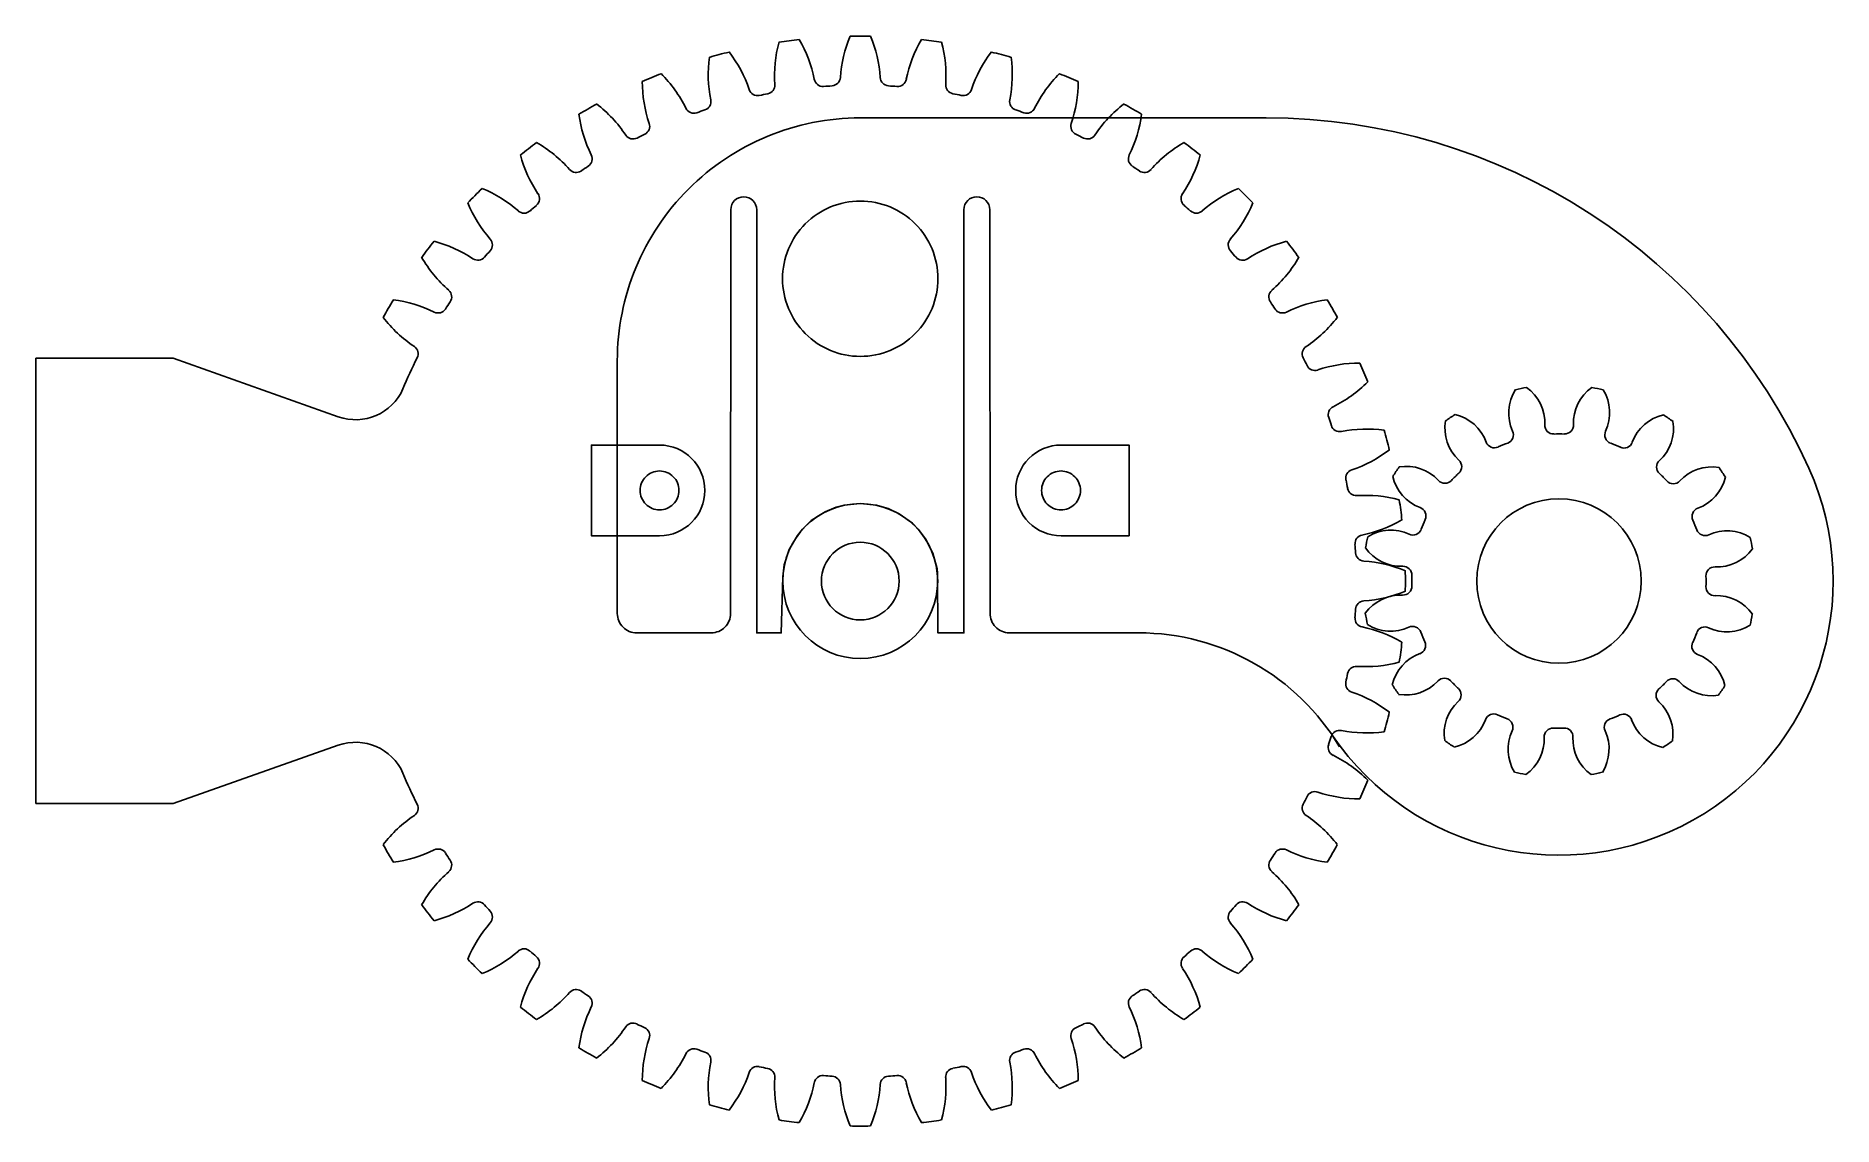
# Model space of a CAD drawing. Header units: millimetres. Extents: x 2573 to 2711, y 1528 to 1612.
import ezdxf

# ---------------------------------------------------------------- set-up
doc = ezdxf.new("R2010")
doc.units = ezdxf.units.MM
for name, color, linetype in [('HOL2', 5, 'Continuous'), ('INT3', 96, 'Continuous'), ('OTHER', 1, 'Continuous')]:
    doc.layers.add(name, color=color, linetype=linetype)

# ---------------------------------------------------------------- blocks, each defined once
blk = doc.blocks.new('*U7')
for centre, radius, start, end in [((2.16, -0.47), 3.37, 131.0715, 187.9131), ((-1.1, -13.05), 15.15, 82.6773, 86.0332), ((-1.84, -0.08), 3.37, 340.7973, 37.639), ((-1.85, -1.03), 0.68, 273.5612, 7.9131), ((1.98, -1.41), 0.68, 160.7973, 255.1492)]:
    blk.add_arc(centre, radius, start, end)
blk = doc.blocks.new('*U8')
at = {"color": 0, "linetype": 'ByBlock', "lineweight": -2, "transparency": 16777216}
for p, rotation in [((2546.19, 1569.83), 22.49999999999999), ((2556.17, 1568.99), 337.5000000000001), ((2541.71, 1567.36), 45), ((2560.17, 1565.8), 315), ((2538.53, 1563.36), 67.50000000000001), ((2562.64, 1561.33), 292.5000000000001), ((2537.11, 1558.45), 90), ((2563.21, 1556.25), 270), ((2537.68, 1553.38), 112.5), ((2561.8, 1551.34), 247.5), ((2540.15, 1548.9), 135), ((2558.61, 1547.34), 225.0000000000001), ((2544.15, 1545.71), 157.5), ((2554.14, 1544.87), 202.5000000000001), ((2549.06, 1544.3), 180)]:
    blk.add_blockref('*U7', p, dxfattribs=dict(at, rotation=rotation))
blk.add_blockref('*U7', (2551.26, 1570.4), dxfattribs=at)

msp = doc.modelspace()

# ---------------------------------------------------------------- linework, layer by layer
at = {"color": 41, "true_color": 0xf4ee51}
for p, q in [((2572.6, 1586.88), (2572.6, 1552.48)), ((2583.2, 1586.88), (2572.6, 1586.88)), ((2595.94, 1582.36), (2583.2, 1586.88)), ((2595.94, 1556.99), (2583.2, 1552.48)), ((2572.6, 1552.48), (2583.2, 1552.48))]:
    msp.add_line(p, q, dxfattribs=at)
for centre, radius in [((2636.25, 1569.67), 5.98), ((2690.2, 1569.67), 6.35)]:
    msp.add_circle(centre, radius)
msp.add_circle((2636.25, 1569.67), 3, dxfattribs=at)
for centre, radius, start, end in [((2639.73, 1608.68), 10.1, 164.9625, 183.7413), ((2636.25, 1569.67), 42.09, 96.4303, 98.5679), ((2622.79, 1606.45), 10.1, 11.257, 30.0358), ((2644.79, 1607.89), 10.1, 157.4625, 176.2413), ((2636.25, 1569.67), 42.09, 88.9303, 91.0679), ((2627.71, 1607.89), 10.1, 3.757, 22.5358), ((2649.71, 1606.45), 10.1, 149.9625, 168.7413), ((2636.25, 1569.67), 42.09, 81.4303, 83.5679), ((2632.77, 1608.68), 10.1, 356.257, 15.0358), ((2634.61, 1608.8), 10.1, 172.4625, 191.2413), ((2636.25, 1569.67), 42.09, 103.9303, 106.0679), ((2618.11, 1604.38), 10.1, 18.757, 37.5358), ((2654.39, 1604.38), 10.1, 142.4625, 161.2413), ((2636.25, 1569.67), 42.09, 73.9303, 76.0679), ((2637.89, 1608.8), 10.1, 348.757, 7.5358), ((2636.25, 1569.67), 42.09, 111.4303, 113.5679), ((2613.73, 1601.71), 10.1, 26.257, 45.0358), ((2633.36, 1608.55), 0.68, 191.257, 274.2445), ((2634.04, 1608.6), 0.68, 273.2538, 356.2413), ((2638.46, 1608.6), 0.68, 183.757, 266.7445), ((2639.14, 1608.55), 0.68, 265.7538, 348.7413), ((2658.77, 1601.71), 10.1, 134.9625, 153.7413), ((2636.25, 1569.67), 42.09, 66.4303, 68.5679), ((2629.52, 1608.25), 10.1, 179.9625, 198.7413), ((2628.31, 1607.84), 0.68, 198.757, 281.7445), ((2636.25, 1569.67), 38.3, 100.7538, 101.7445), ((2628.98, 1607.97), 0.68, 280.7538, 3.7413), ((2636.25, 1569.67), 38.3, 93.2538, 94.2445), ((2636.25, 1569.67), 38.3, 85.7538, 86.7445), ((2643.53, 1607.97), 0.68, 176.257, 259.2445), ((2636.25, 1569.67), 38.31, 78.2538, 79.2445), ((2644.19, 1607.84), 0.68, 258.2538, 341.2413), ((2642.98, 1608.25), 10.1, 341.257, 0.0358), ((2636.25, 1569.67), 42.09, 118.9303, 121.0679), ((2624.54, 1607.04), 10.1, 187.4625, 206.2413), ((2609.74, 1598.5), 10.1, 33.757, 52.5358), ((2623.4, 1606.48), 0.68, 206.257, 289.2445), ((2636.25, 1569.67), 38.31, 108.2538, 109.2445), ((2624.04, 1606.7), 0.68, 288.2538, 11.2413), ((2648.46, 1606.7), 0.68, 168.757, 251.7445), ((2636.25, 1569.67), 38.31, 70.7538, 71.7445), ((2649.1, 1606.48), 0.68, 250.7538, 333.7413), ((2662.76, 1598.5), 10.1, 127.4625, 146.2413), ((2636.25, 1569.67), 42.09, 58.9303, 61.0679), ((2647.96, 1607.04), 10.1, 333.757, 352.5358), ((2636.25, 1569.67), 38.31, 115.7538, 116.7445), ((2619.31, 1604.79), 0.68, 295.7538, 18.7413), ((2653.19, 1604.79), 0.68, 161.257, 244.2445), ((2636.25, 1569.67), 38.31, 63.2538, 64.2445), ((2636.25, 1569.67), 42.09, 126.4303, 128.5679), ((2606.21, 1594.79), 10.1, 41.257, 60.0358), ((2618.71, 1604.49), 0.68, 213.757, 296.7445), ((2653.8, 1604.49), 0.68, 243.2538, 326.2413), ((2666.29, 1594.79), 10.1, 119.9625, 138.7413), ((2636.25, 1569.67), 42.09, 51.4303, 53.5679), ((2619.76, 1605.19), 10.1, 194.9625, 213.7413), ((2614.31, 1601.9), 0.68, 221.257, 304.2445), ((2636.25, 1569.67), 38.31, 123.2538, 124.2445), ((2614.87, 1602.28), 0.68, 303.2538, 26.2413), ((2657.63, 1602.28), 0.68, 153.757, 236.7445), ((2636.25, 1569.67), 38.31, 55.7538, 56.7445), ((2658.19, 1601.9), 0.68, 235.7538, 318.7413), ((2652.74, 1605.19), 10.1, 326.257, 345.0358), ((2636.25, 1569.67), 42.09, 133.9303, 136.0679), ((2603.19, 1590.66), 10.1, 48.757, 67.5358), ((2669.31, 1590.66), 10.1, 112.4625, 131.2413), ((2636.25, 1569.67), 42.09, 43.9303, 46.0679), ((2615.27, 1602.74), 10.1, 202.4625, 221.2413), ((2636.25, 1569.67), 38.3, 130.7538, 131.7445), ((2610.8, 1599.21), 0.68, 310.7538, 33.7413), ((2661.7, 1599.21), 0.68, 146.257, 229.2445), ((2636.25, 1569.67), 38.3, 48.2538, 49.2445), ((2657.23, 1602.74), 10.1, 318.757, 337.5358), ((2610.29, 1598.76), 0.68, 228.757, 311.7445), ((2662.21, 1598.76), 0.68, 228.2538, 311.2413), ((2636.25, 1569.67), 42.09, 141.4303, 143.5679), ((2600.73, 1586.16), 10.1, 56.257, 75.0358), ((2607.16, 1595.63), 0.68, 318.2538, 41.2413), ((2665.34, 1595.63), 0.68, 138.757, 221.7445), ((2671.77, 1586.16), 10.1, 104.9625, 123.7413), ((2636.25, 1569.67), 42.09, 36.4303, 38.5679), ((2611.13, 1599.72), 10.1, 209.9625, 228.7413), ((2606.72, 1595.13), 0.68, 236.257, 319.2445), ((2636.25, 1569.67), 38.3, 40.7538, 41.7445), ((2665.78, 1595.12), 0.68, 220.7538, 303.7413), ((2661.37, 1599.72), 10.1, 311.257, 330.0358), ((2604.02, 1591.61), 0.68, 325.7538, 48.7413), ((2668.48, 1591.61), 0.68, 131.257, 214.2445), ((2636.25, 1569.67), 42.09, 148.9303, 151.0679), ((2598.88, 1581.38), 10.1, 63.757, 82.5358), ((2603.65, 1591.05), 0.68, 243.757, 326.7445), ((2636.25, 1569.67), 38.31, 145.7538, 146.7445), ((2636.25, 1569.67), 38.31, 33.2538, 34.2445), ((2668.85, 1591.05), 0.68, 213.2538, 296.2413), ((2673.62, 1581.38), 10.1, 97.4625, 116.2413), ((2636.25, 1569.67), 42.09, 28.9303, 31.0679), ((2607.43, 1596.18), 10.1, 217.4625, 236.2413), ((2665.07, 1596.18), 10.1, 303.757, 322.5358), ((2601.44, 1587.22), 0.68, 333.2538, 56.2413), ((2671.06, 1587.22), 0.68, 123.757, 206.7445), ((2636.25, 1569.67), 38.31, 153.2538, 157.2103), ((2636.25, 1569.67), 38.3, 25.7538, 26.7445), ((2671.36, 1586.61), 0.68, 205.7538, 288.7413), ((2674.83, 1576.41), 10.1, 89.9625, 108.7413), ((2636.25, 1569.67), 42.09, 21.4303, 23.5679), ((2668.29, 1592.19), 10.1, 296.257, 315.0358), ((2597.28, 1586.13), 4, 250.5033, 336.1154), ((2596.73, 1587.38), 5, 250.4854, 250.4876), ((2596.73, 1587.38), 5, 250.4854, 250.4876), ((2673.06, 1582.52), 0.68, 116.257, 199.2445), ((2636.25, 1569.67), 38.31, 18.2538, 19.2445), ((2673.27, 1581.89), 0.68, 198.2538, 281.2413), ((2675.37, 1571.31), 10.1, 82.4625, 101.2413), ((2636.25, 1569.67), 42.09, 13.9303, 16.0679), ((2690.2, 1569.67), 11.36, 87.8288, 91.9169), ((2670.95, 1587.82), 10.1, 288.757, 307.5358), ((2690.2, 1569.67), 11.37, 110.3288, 114.4169), ((2690.2, 1569.67), 11.37, 65.3288, 69.4169), ((2674.42, 1577.61), 0.68, 108.757, 191.7445), ((2690.2, 1569.67), 11.37, 132.8288, 136.9169), ((2690.2, 1569.67), 11.37, 42.8288, 46.9169), ((2636.25, 1569.67), 38.31, 10.7538, 11.7445), ((2674.55, 1576.95), 0.68, 190.7538, 273.7413), ((2675.25, 1566.19), 10.1, 74.9625, 93.7413), ((2636.25, 1569.67), 42.09, 6.4303, 8.5679), ((2673.02, 1583.13), 10.1, 281.257, 300.0358), ((2690.2, 1569.67), 11.37, 155.3288, 159.4169), ((2690.2, 1569.67), 11.36, 20.3288, 24.4169), ((2675.13, 1572.56), 0.68, 101.257, 184.2445), ((2636.25, 1569.67), 38.3, 3.2538, 4.2445), ((2675.17, 1571.89), 0.68, 183.2538, 266.2413), ((2674.47, 1561.13), 10.1, 67.4625, 86.2413), ((2636.25, 1569.67), 42.09, 358.9303, 1.0679), ((2690.2, 1569.67), 11.36, 177.8288, 181.9169), ((2690.2, 1569.67), 11.36, 357.8288, 1.9169), ((2675.17, 1567.46), 0.68, 93.757, 176.7445), ((2674.47, 1578.22), 10.1, 273.757, 292.5358), ((2636.25, 1569.67), 38.3, 355.7538, 356.7445), ((2675.13, 1566.79), 0.68, 175.7538, 258.7413), ((2673.02, 1556.22), 10.1, 59.9625, 78.7413), ((2690.2, 1569.67), 11.37, 200.3288, 204.4169), ((2690.2, 1569.67), 11.37, 335.3288, 339.4169), ((2636.25, 1569.67), 42.09, 351.4303, 353.5679), ((2636.25, 1569.67), 38.3, 348.2538, 349.2445), ((2674.55, 1562.4), 0.68, 86.257, 169.2445), ((2675.25, 1573.16), 10.1, 266.257, 285.0358), ((2674.42, 1561.74), 0.68, 168.2538, 251.2413), ((2690.2, 1569.67), 11.37, 222.8288, 226.9169), ((2690.2, 1569.67), 11.36, 312.8288, 316.9169), ((2670.95, 1551.53), 10.1, 52.4625, 71.2413), ((2636.25, 1569.67), 42.09, 343.9303, 346.0679), ((2690.2, 1569.67), 11.37, 245.3288, 249.4169), ((2690.2, 1569.67), 11.36, 290.3288, 294.4169), ((2597.28, 1553.22), 4, 23.8729, 109.5015), ((2673.06, 1556.82), 0.68, 160.7538, 243.7413), ((2636.25, 1569.67), 38.3, 340.7538, 341.7445), ((2673.27, 1557.46), 0.68, 78.757, 161.7445), ((2675.37, 1568.04), 10.1, 258.757, 277.5358), ((2690.2, 1569.67), 11.36, 267.8288, 271.9169), ((2668.29, 1547.16), 10.1, 44.9625, 63.7413), ((2636.25, 1569.67), 38.31, 202.7881, 206.7445), ((2636.25, 1569.67), 42.09, 336.4303, 338.5679), ((2636.25, 1569.67), 38.3, 333.2538, 334.2445), ((2671.36, 1552.73), 0.68, 71.257, 154.2445), ((2674.83, 1562.94), 10.1, 251.257, 270.0358), ((2607.43, 1543.17), 10.1, 123.757, 142.5358), ((2601.44, 1552.13), 0.68, 303.757, 26.7445), ((2671.06, 1552.13), 0.68, 153.2538, 236.2413), ((2665.07, 1543.17), 10.1, 37.4625, 56.2413), ((2636.25, 1569.67), 42.09, 208.9303, 211.0679), ((2598.88, 1557.97), 10.1, 277.4625, 296.2413), ((2603.65, 1548.3), 0.68, 33.2538, 116.2413), ((2636.25, 1569.67), 38.31, 213.2538, 214.2445), ((2636.25, 1569.67), 38.31, 325.7538, 326.7445), ((2668.85, 1548.3), 0.68, 63.757, 146.7445), ((2673.62, 1557.97), 10.1, 243.757, 262.5358), ((2636.25, 1569.67), 42.09, 328.9303, 331.0679), ((2604.02, 1547.74), 0.68, 311.257, 34.2445), ((2668.48, 1547.74), 0.68, 145.7538, 228.7413), ((2611.13, 1539.63), 10.1, 131.257, 150.0358), ((2661.37, 1539.63), 10.1, 29.9625, 48.7413), ((2636.25, 1569.67), 42.09, 216.4303, 218.5679), ((2600.73, 1553.19), 10.1, 284.9625, 303.7413), ((2606.72, 1544.22), 0.68, 40.7538, 123.7413), ((2636.25, 1569.67), 38.3, 220.7538, 221.7445), ((2636.25, 1569.67), 38.31, 318.2538, 319.2445), ((2665.78, 1544.22), 0.68, 56.257, 139.2445), ((2671.77, 1553.19), 10.1, 236.257, 255.0358), ((2636.25, 1569.67), 42.09, 321.4303, 323.5679), ((2615.27, 1536.61), 10.1, 138.757, 157.5358), ((2607.16, 1543.72), 0.68, 318.757, 41.7445), ((2665.34, 1543.72), 0.68, 138.2538, 221.2413), ((2657.23, 1536.61), 10.1, 22.4625, 41.2413), ((2636.25, 1569.67), 42.09, 223.9303, 226.0679), ((2603.19, 1548.69), 10.1, 292.4625, 311.2413), ((2610.29, 1540.59), 0.68, 48.2538, 131.2413), ((2636.25, 1569.67), 38.3, 228.2538, 229.2445), ((2610.8, 1540.14), 0.68, 326.257, 49.2445), ((2661.7, 1540.14), 0.68, 130.7538, 213.7413), ((2636.25, 1569.67), 38.3, 310.7538, 311.7445), ((2662.21, 1540.59), 0.68, 48.757, 131.7445), ((2669.31, 1548.69), 10.1, 228.757, 247.5358), ((2636.25, 1569.67), 42.09, 313.9303, 316.0679), ((2619.76, 1534.16), 10.1, 146.257, 165.0358), ((2652.74, 1534.15), 10.1, 14.9625, 33.7413), ((2606.21, 1544.56), 10.1, 299.9625, 318.7413), ((2614.31, 1537.45), 0.68, 55.7538, 138.7413), ((2636.25, 1569.67), 38.31, 235.7538, 236.7445), ((2614.87, 1537.07), 0.68, 333.757, 56.7445), ((2657.63, 1537.07), 0.68, 123.2538, 206.2413), ((2636.25, 1569.67), 38.31, 303.2538, 304.2445), ((2658.19, 1537.45), 0.68, 41.257, 124.2445), ((2666.29, 1544.56), 10.1, 221.257, 240.0358), ((2636.25, 1569.67), 42.09, 231.4303, 233.5679), ((2624.54, 1532.31), 10.1, 153.757, 172.5358), ((2647.96, 1532.31), 10.1, 7.4625, 26.2413), ((2636.25, 1569.67), 42.09, 306.4303, 308.5679), ((2609.74, 1540.85), 10.1, 307.4625, 326.2413), ((2618.71, 1534.86), 0.68, 63.2538, 146.2413), ((2636.25, 1569.67), 38.31, 243.2538, 244.2445), ((2619.31, 1534.56), 0.68, 341.257, 64.2445), ((2653.19, 1534.56), 0.68, 115.7538, 198.7413), ((2636.25, 1569.67), 38.31, 295.7538, 296.7445), ((2653.79, 1534.86), 0.68, 33.757, 116.7445), ((2662.76, 1540.85), 10.1, 213.757, 232.5358), ((2636.25, 1569.67), 42.09, 238.9303, 241.0679), ((2629.52, 1531.1), 10.1, 161.257, 180.0358), ((2623.4, 1532.87), 0.68, 70.7538, 153.7413), ((2636.25, 1569.67), 38.3, 250.7538, 251.7445), ((2636.25, 1569.67), 38.3, 288.2538, 289.2445), ((2649.1, 1532.87), 0.68, 26.257, 109.2445), ((2642.98, 1531.1), 10.1, 359.9625, 18.7413), ((2636.25, 1569.67), 42.09, 298.9303, 301.0679), ((2613.73, 1537.64), 10.1, 314.9625, 333.7413), ((2624.04, 1532.65), 0.68, 348.757, 71.7445), ((2634.61, 1530.55), 10.1, 168.757, 187.5358), ((2628.31, 1531.51), 0.68, 78.2538, 161.2413), ((2636.25, 1569.67), 38.31, 258.2538, 259.2445), ((2628.97, 1531.37), 0.68, 356.257, 79.2445), ((2643.52, 1531.37), 0.68, 100.7538, 183.7413), ((2636.25, 1569.67), 38.3, 280.7538, 281.7445), ((2644.19, 1531.51), 0.68, 18.757, 101.7445), ((2648.46, 1532.65), 0.68, 108.2538, 191.2413), ((2637.89, 1530.55), 10.1, 352.4625, 11.2413), ((2658.77, 1537.64), 10.1, 206.257, 225.0358), ((2636.25, 1569.67), 42.09, 246.4303, 248.5679), ((2618.11, 1534.97), 10.1, 322.4625, 341.2413), ((2639.73, 1530.67), 10.1, 176.257, 195.0358), ((2622.79, 1532.9), 10.1, 329.9625, 348.7413), ((2633.36, 1530.8), 0.68, 85.7538, 168.7413), ((2636.25, 1569.67), 38.3, 265.7538, 266.7445), ((2634.04, 1530.75), 0.68, 3.757, 86.7445), ((2644.79, 1531.46), 10.1, 183.757, 202.5358), ((2627.71, 1531.46), 10.1, 337.4625, 356.2413), ((2638.46, 1530.75), 0.68, 93.2538, 176.2413), ((2636.25, 1569.67), 38.3, 273.2538, 274.2445), ((2639.14, 1530.8), 0.68, 11.257, 94.2445), ((2649.71, 1532.9), 10.1, 191.257, 210.0358), ((2632.77, 1530.67), 10.1, 344.9625, 3.7413), ((2654.39, 1534.97), 10.1, 198.757, 217.5358), ((2636.25, 1569.67), 42.09, 291.4303, 293.5679), ((2636.25, 1569.67), 42.09, 253.9303, 256.0679), ((2636.25, 1569.67), 42.09, 283.9303, 286.0679), ((2636.25, 1569.67), 42.09, 261.4303, 263.5679), ((2636.25, 1569.67), 42.09, 276.4303, 278.5679), ((2636.25, 1569.67), 42.09, 268.9303, 271.0679)]:
    msp.add_arc(centre, radius, start, end)
at = {"color": 4}
msp.add_arc((2636.25, 1569.67), 38.31, 138.2538, 139.2445, dxfattribs=at)
at = {"layer": 'HOL2'}
for points in [[(2620.75, 1578.17, 0.414214), (2619.25, 1576.67, 0.414214), (2620.75, 1575.17, 0.414214), (2622.25, 1576.67, 0.414214)], [(2651.75, 1578.17, 0.414214), (2650.25, 1576.67, 0.414214), (2651.75, 1575.17, 0.414214), (2653.25, 1576.67, 0.414214)]]:
    msp.add_lwpolyline(points, format="xyb", close=True, dxfattribs=at)
at = {"layer": 'INT3'}
msp.add_lwpolyline([(2636.25, 1599.02, 0.414214), (2630.25, 1593.02, 0.414214), (2636.25, 1587.02, 0.414214), (2642.25, 1593.02, 0.414214)], format="xyb", close=True, dxfattribs=at)
at = {"layer": 'OTHER'}
for p, q in [((2636.25, 1605.44), (2667.6, 1605.44)), ((2653.51, 1565.67), (2657.74, 1565.67))]:
    msp.add_line(p, q, dxfattribs=at)
msp.add_lwpolyline([(2636.25, 1605.44, 0.414214), (2617.49, 1586.67), (2617.49, 1580.17), (2617.49, 1573.17), (2617.49, 1567.17, 0.414214), (2618.99, 1565.67), (2624.75, 1565.67, 0.414214), (2626.23, 1567.17), (2626.25, 1598.35, -1), (2628.25, 1598.35), (2628.25, 1565.67), (2630.15, 1565.67), (2630.26, 1569.99), (2630.38, 1570.92), (2630.77, 1572.11), (2631.4, 1573.2), (2631.79, 1573.69), (2632.47, 1574.34), (2633.53, 1575.02), (2634.4, 1575.38), (2635, 1575.54), (2636.25, 1575.67), (2637.5, 1575.54), (2638.4, 1575.28), (2639.25, 1574.87), (2640.27, 1574.13), (2640.71, 1573.69), (2641.28, 1572.94), (2641.85, 1571.82), (2642.18, 1570.61), (2642.22, 1570.3), (2642.25, 1565.67), (2644.25, 1565.67), (2644.25, 1598.35, -1), (2646.25, 1598.35), (2646.27, 1567.19, 0.414214), (2647.75, 1565.67), (2653.51, 1565.67)], format="xyb", dxfattribs=at)
for points in [[(2617.49, 1573.17), (2615.49, 1573.17), (2615.49, 1580.17), (2617.49, 1580.17), (2620.75, 1580.17, -1), (2620.75, 1573.17)], [(2655.01, 1573.17), (2651.75, 1573.17, -0.414214), (2648.25, 1576.67, -0.414214), (2651.75, 1580.17), (2655.01, 1580.17), (2657.01, 1580.17), (2657.01, 1573.17)]]:
    msp.add_lwpolyline(points, format="xyb", close=True, dxfattribs=at)
for centre, radius, start, end in [((2667.6, 1559.48), 45.96, 24.2834, 90), ((2690.2, 1569.67), 21.17, 214.2443, 24.2834), ((2657.74, 1547.58), 18.09, 30.8726, 90)]:
    msp.add_arc(centre, radius, start, end, dxfattribs=at)

# ---------------------------------------------------------------- block references
at = {"rotation": 16.76762450051643}
msp.add_blockref('*U8', (697.74, -657.16), dxfattribs=at)

doc.saveas('drawing.dxf')
